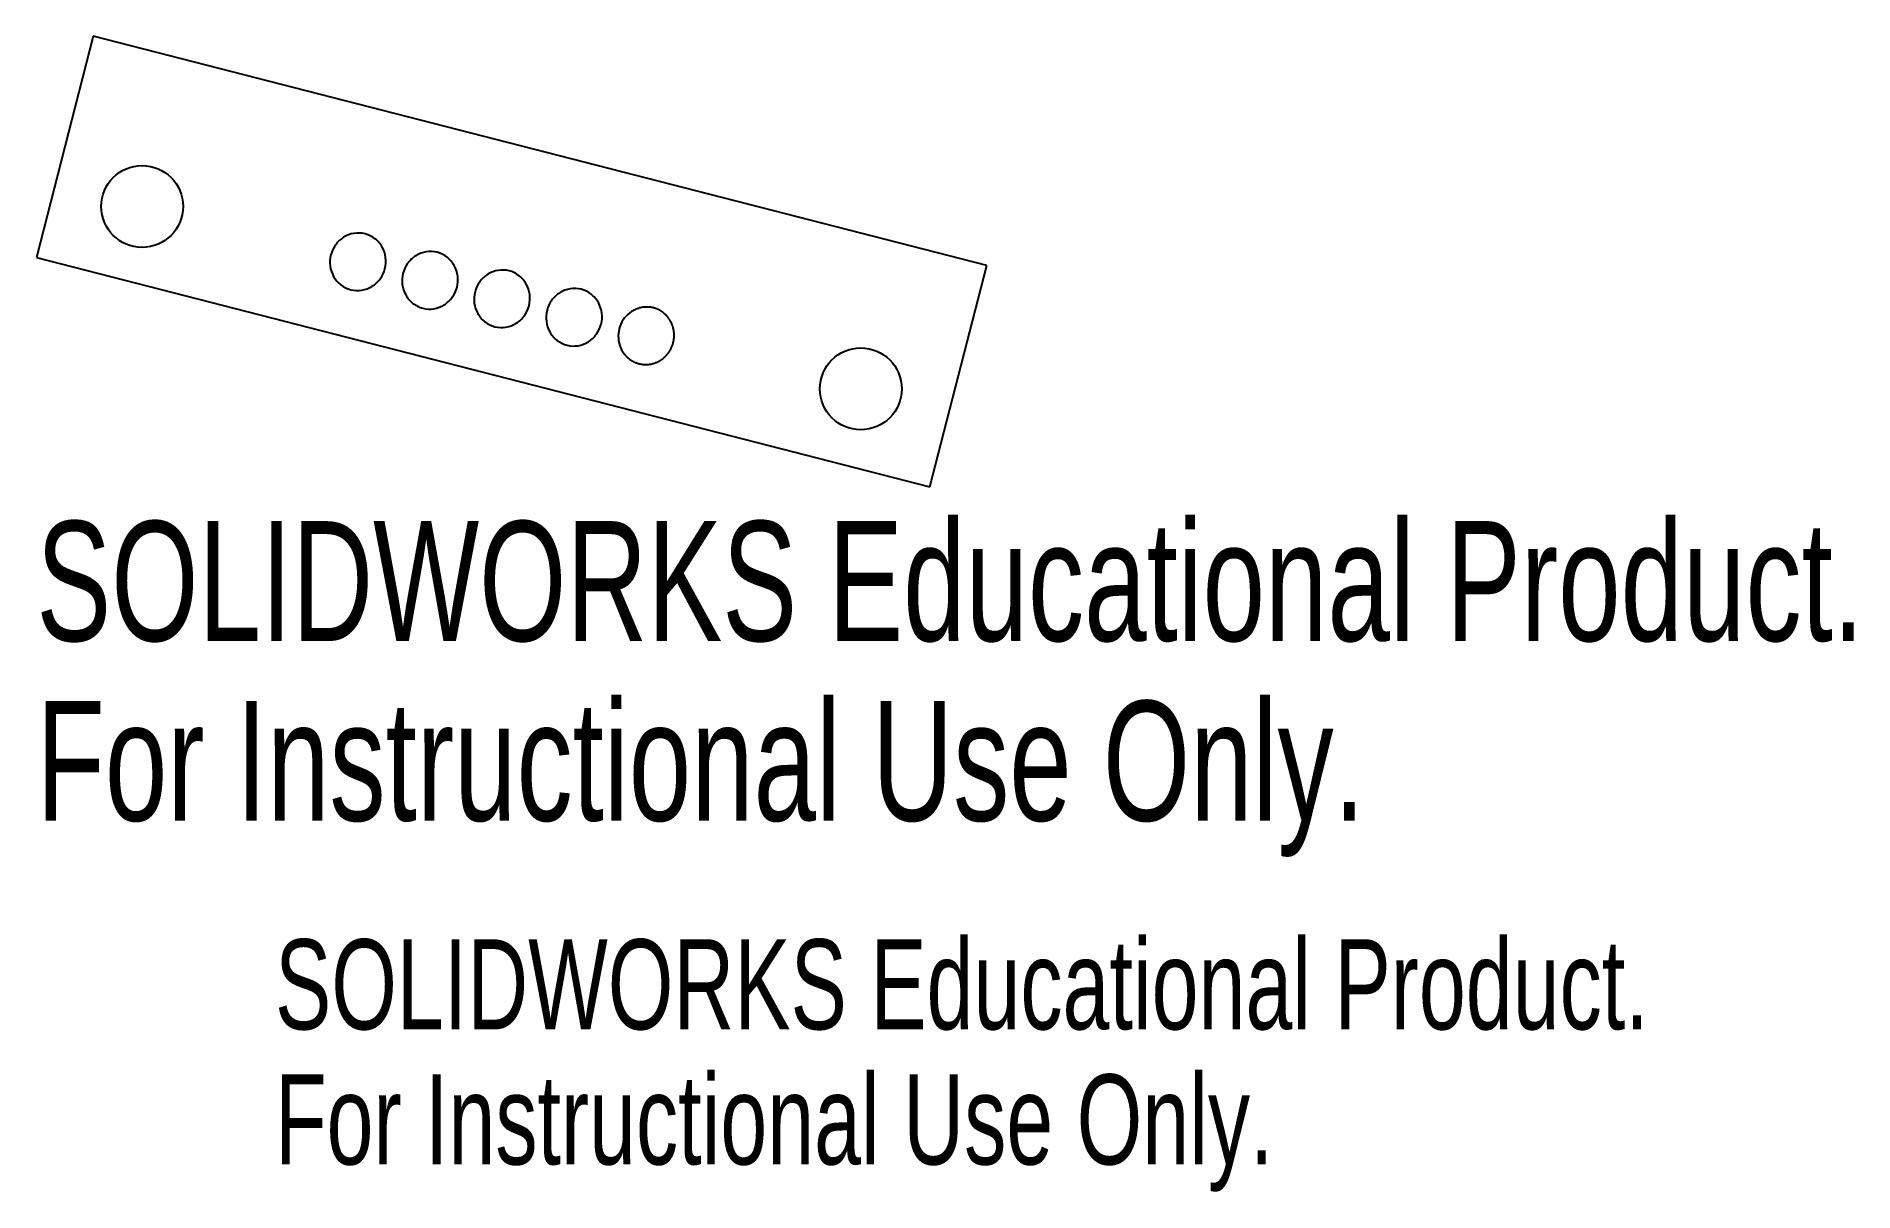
# Model space of a CAD drawing. Header units: millimetres. Extents: x -9.6 to 63.6, y 0 to 46.5.
import ezdxf

# ---------------------------------------------------------------- set-up
doc = ezdxf.new("R2010")
doc.units = ezdxf.units.MM
doc.layers.add('SLD-0', color=179, linetype='Continuous')
doc.styles.add('SLDTEXTSTYLE0', font='TXT', dxfattribs={"width": 0.7})

msp = doc.modelspace()

# ---------------------------------------------------------------- linework, layer by layer
at = {"layer": 'SLD-0', "color": 179, "linetype": 'Continuous', "lineweight": 25}
for p, q in [((-7.333, 46.548), (-9.623, 37.623)), ((28.691, 37.303), (-7.333, 46.548)), ((-9.623, 37.623), (26.401, 28.379)), ((26.401, 28.379), (28.691, 37.303))]:
    msp.add_line(p, q, dxfattribs=at)
for centre in [(-5.36, 39.688), (23.615, 32.33)]:
    msp.add_circle(centre, 1.65, dxfattribs=at)
for points, degree, knots in [([(4.43, 37.176), (4.467, 37.321), (4.487, 37.626), (4.345, 38.061), (4.048, 38.41), (3.636, 38.613), (3.178, 38.632), (2.75, 38.47), (2.417, 38.156), (2.288, 37.88), (2.251, 37.735)], 3, [0.5000558, 0.5000558, 0.5000558, 0.5000558, 0.5626121, 0.6252062, 0.6877477, 0.7501565, 0.8125199, 0.8749274, 0.937422, 1, 1, 1, 1]), ([(2.251, 37.735), (2.213, 37.59), (2.194, 37.285), (2.335, 36.849), (2.633, 36.5), (3.045, 36.298), (3.503, 36.278), (3.931, 36.442), (4.264, 36.755), (4.393, 37.031), (4.43, 37.176)], 3, [0, 0, 0, 0, 0.0627534, 0.1252644, 0.1877679, 0.2502835, 0.3126982, 0.3750965, 0.437545, 0.5000558, 0.5000558, 0.5000558, 0.5000558]), ([(7.336, 36.43), (7.373, 36.576), (7.393, 36.88), (7.251, 37.316), (6.954, 37.664), (6.542, 37.867), (6.084, 37.887), (5.656, 37.724), (5.323, 37.411), (5.194, 37.135), (5.156, 36.989)], 3, [0.5000558, 0.5000558, 0.5000558, 0.5000558, 0.5626121, 0.6252062, 0.6877477, 0.7501565, 0.8125199, 0.8749274, 0.937422, 1, 1, 1, 1]), ([(5.156, 36.989), (5.119, 36.844), (5.099, 36.539), (5.241, 36.103), (5.539, 35.755), (5.951, 35.552), (6.409, 35.533), (6.837, 35.696), (7.17, 36.01), (7.299, 36.285), (7.336, 36.43)], 3, [0, 0, 0, 0, 0.0627534, 0.1252644, 0.1877679, 0.2502835, 0.3126982, 0.3750965, 0.437545, 0.5000558, 0.5000558, 0.5000558, 0.5000558]), ([(10.242, 35.685), (10.279, 35.83), (10.299, 36.134), (10.157, 36.57), (9.859, 36.919), (9.448, 37.121), (8.99, 37.141), (8.562, 36.978), (8.229, 36.665), (8.099, 36.389), (8.062, 36.244)], 3, [0.5000558, 0.5000558, 0.5000558, 0.5000558, 0.5626121, 0.6252062, 0.6877477, 0.7501565, 0.8125199, 0.8749274, 0.937422, 1, 1, 1, 1]), ([(8.062, 36.244), (8.025, 36.098), (8.005, 35.793), (8.147, 35.358), (8.445, 35.009), (8.857, 34.807), (9.315, 34.787), (9.743, 34.95), (10.076, 35.264), (10.204, 35.54), (10.242, 35.685)], 3, [0, 0, 0, 0, 0.0627534, 0.1252644, 0.1877679, 0.2502835, 0.3126982, 0.3750965, 0.437545, 0.5000558, 0.5000558, 0.5000558, 0.5000558]), ([(13.148, 34.939), (13.185, 35.084), (13.204, 35.388), (13.063, 35.824), (12.765, 36.173), (12.354, 36.375), (11.896, 36.395), (11.468, 36.233), (11.134, 35.919), (11.005, 35.643), (10.968, 35.498)], 3, [0.5000558, 0.5000558, 0.5000558, 0.5000558, 0.5626121, 0.6252062, 0.6877477, 0.7501565, 0.8125199, 0.8749274, 0.937422, 1, 1, 1, 1]), ([(10.968, 35.498), (10.931, 35.352), (10.911, 35.048), (11.053, 34.612), (11.351, 34.263), (11.763, 34.061), (12.221, 34.041), (12.649, 34.205), (12.981, 34.518), (13.11, 34.794), (13.148, 34.939)], 3, [0, 0, 0, 0, 0.0627534, 0.1252644, 0.1877679, 0.2502835, 0.3126982, 0.3750965, 0.437545, 0.5000558, 0.5000558, 0.5000558, 0.5000558]), ([(15.119, 35.624), (15.055, 35.629), (14.925, 35.638), (14.732, 35.609), (14.547, 35.549), (14.317, 35.427), (14.074, 35.204), (13.886, 34.858), (13.816, 34.469), (13.866, 34.142), (13.967, 33.903), (14.061, 33.757), (14.16, 33.642), (14.256, 33.554), (14.327, 33.505), (14.363, 33.481)], 3, [0, 0, 0, 0, 0.062389, 0.125003, 0.187323, 0.250016, 0.374654, 0.499381, 0.624788, 0.749566, 0.812328, 0.874765, 0.916724, 0.958279, 1, 1, 1, 1]), ([(14.363, 33.481), (14.586, 33.342), (14.842, 33.318), (15.098, 33.293), (15.342, 33.386), (15.581, 33.477), (15.761, 33.666), (15.939, 33.851), (16.025, 34.097), (16.11, 34.34), (16.086, 34.598), (16.063, 34.856), (15.934, 35.078), (15.805, 35.303), (15.591, 35.446), (15.376, 35.591), (15.119, 35.624)], 2, [0, 0, 0, 0.125, 0.125, 0.25, 0.25, 0.375, 0.375, 0.5, 0.5, 0.625, 0.625, 0.75, 0.75, 0.875, 0.875, 1, 1, 1])]:
    msp.add_open_spline(points, degree=degree, knots=knots, dxfattribs=at)

# ---------------------------------------------------------------- texts
at = {"color": 7, "linetype": 'Continuous', "char_height": 3.633, "attachment_point": 1, "style": 'SLDTEXTSTYLE0'}
for s, insert in [('SOLIDWORKS Educational Product.', (0, 10.133)), ('For Instructional Use Only.', (0, 4.683))]:
    msp.add_mtext(s, dxfattribs=dict(at, insert=insert))
at = {"layer": 'SLD-0', "color": 179, "char_height": 4.83362, "attachment_point": 1, "style": 'SLDTEXTSTYLE0'}
for s, insert in [('SOLIDWORKS Educational Product.', (-9.623, 26.997)), ('For Instructional Use Only.', (-9.623, 19.747))]:
    msp.add_mtext(s, dxfattribs=dict(at, insert=insert))

doc.saveas('drawing.dxf')
